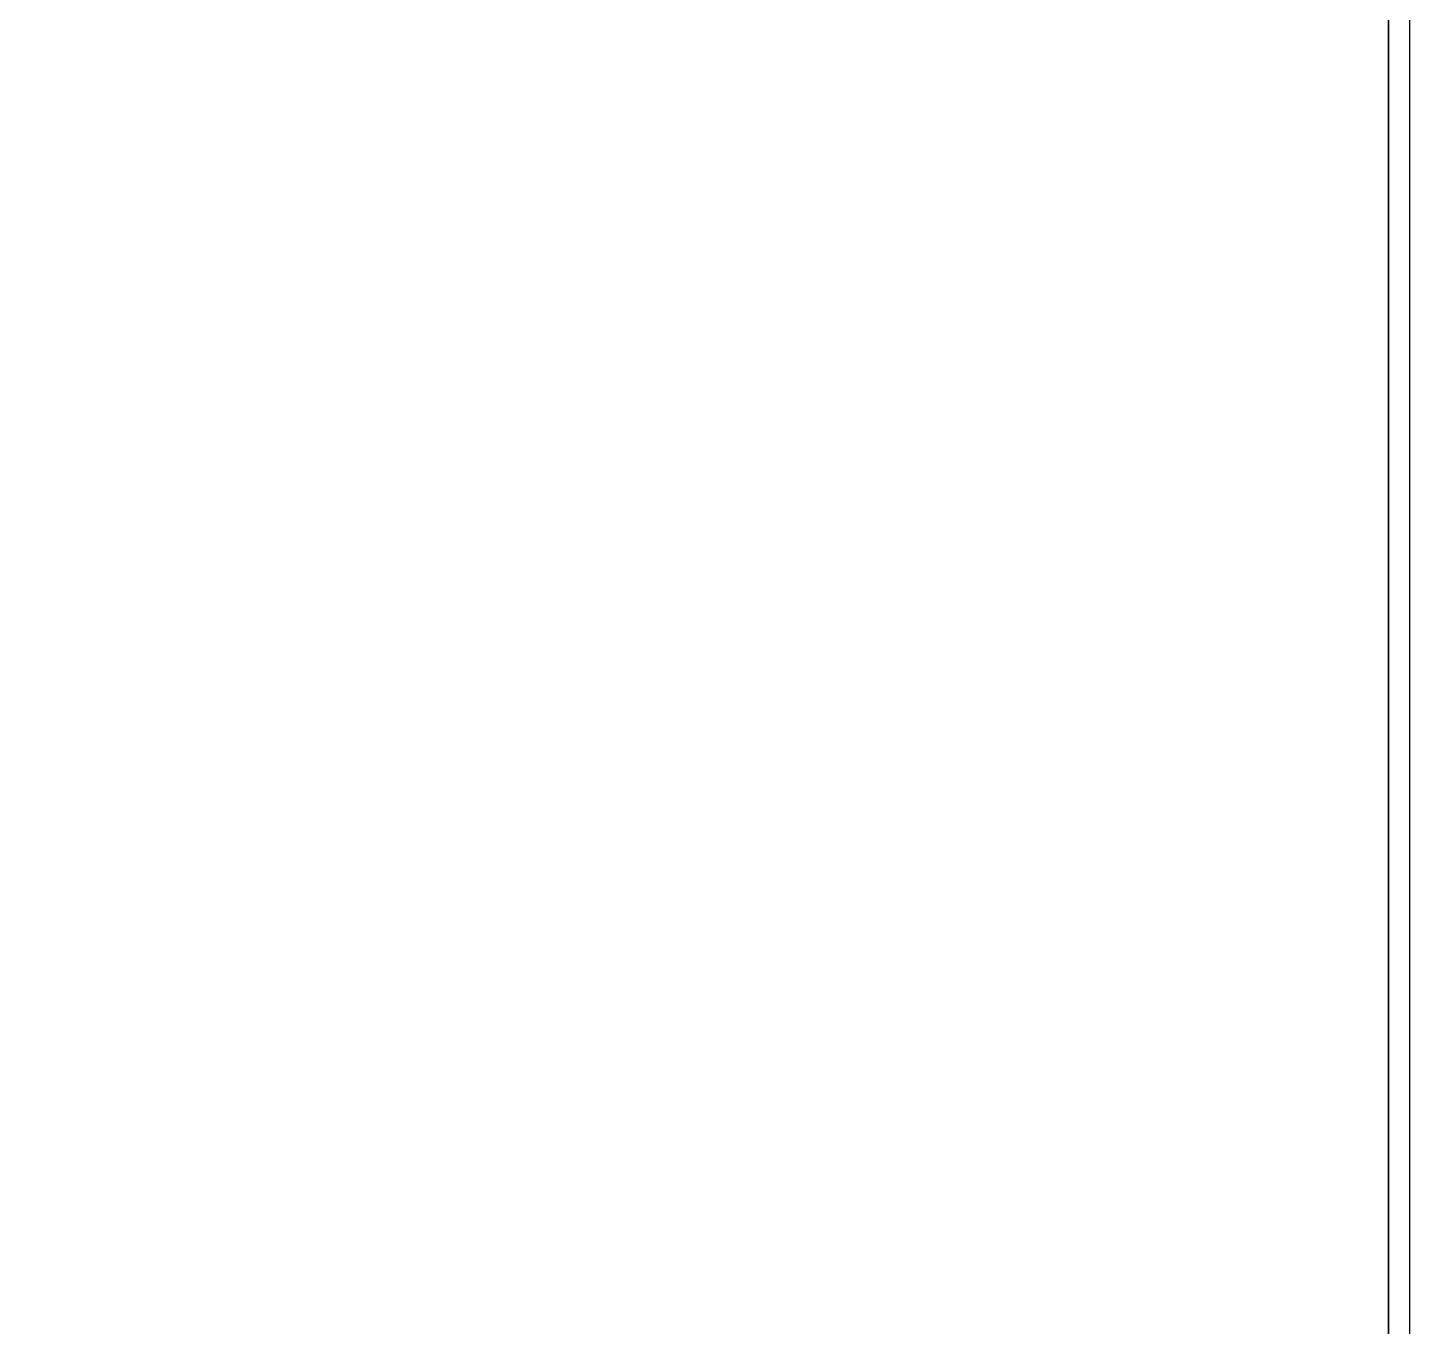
# Model space of a CAD drawing. Extents: x -1 to 1611, y -1028 to 1.
# Drawn here: x 1598.999269 to 1599, y -697.999332 to -697.998645 of the extents above; entities that cross this region are included whole.
import ezdxf

# ---------------------------------------------------------------- set-up
doc = ezdxf.new("R2010")
doc.units = 0
doc.linetypes.add('NASCOSTA', pattern=[9.525, 6.35, -3.175])
doc.layers.add('IQ_200_2D', color=1, linetype='Continuous')
doc.layers.add('IQ_200_3D', color=1, linetype='Continuous')

msp = doc.modelspace()

# ---------------------------------------------------------------- linework, layer by layer
at = {"layer": 'IQ_200_2D', "color": 7, "linetype": 'NASCOSTA', "ltscale": 10}
msp.add_line((1599, 0), (1599, -698), dxfattribs=at)

# ---------------------------------------------------------------- meshes
at = {"layer": 'IQ_200_3D'}
mesh = msp.add_polyface(dxfattribs=at)
corners = [(1598.99998894, -669.76347885, 640.99400902), (1598.99998894, -681.09926949, 640.99400902), (1598.99998894, -681.09926949, 549.79568758), (1598.99998894, -698.00001841, 549.79568758), (1598.99998894, -698.00001841, 204.79552507), (1598.99998894, -668.1634675, 204.79552507), (1598.99998894, -658.44225855, 199.99999657), (1598.99998894, -653.00000353, 199.99999657), (1598.99998894, -653.00000353, 629.52668571)]
mesh.append_faces([[corners[k] for k in face] for face in [(2, 5, 7, 8)]], dxfattribs={"vtx0": -1, "vtx1": -1, "vtx3": -1})
mesh.append_faces([[corners[k] for k in face] for face in [(6, 7, 5), (1, 2, 8, 0)]], dxfattribs={"vtx1": -1})
mesh.append_faces([[corners[k] for k in face] for face in [(2, 3, 4, 5)]], dxfattribs={"vtx3": -1})
mesh = msp.add_polyface(dxfattribs=at)
corners = [(1598.99998894, -698.00001841, 204.79552507), (1327.99999704, -698.00001841, 204.79552507), (1327.99999704, -668.1634675, 204.79552507), (1598.99998894, -668.1634675, 204.79552507)]
mesh.append_faces([[corners[k] for k in face] for face in [(0, 1, 2, 3)]])
mesh = msp.add_polyface(dxfattribs=at)
corners = [(1598.99998894, -681.09926949, 549.79568758), (1327.99999704, -681.09926949, 549.79568758), (1327.99999704, -698.00001841, 549.79568758), (1598.99998894, -698.00001841, 549.79568758)]
mesh.append_faces([[corners[k] for k in face] for face in [(0, 1, 2, 3)]])

doc.saveas('drawing.dxf')
